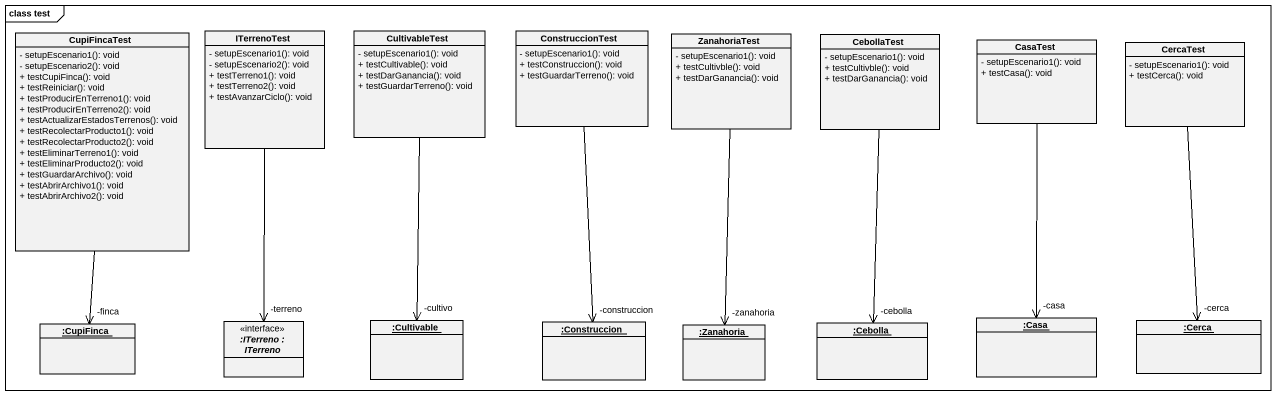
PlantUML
@startuml
mainframe class test
hide circle
hide empty members
skinparam classAttributeIconSize 0
class CupiFincaTest {
  - setupEscenario1(): void
  - setupEscenario2(): void
  + testCupiFinca(): void
  + testReiniciar(): void
  + testProducirEnTerreno1(): void
  + testProducirEnTerreno2(): void
  + testActualizarEstadosTerrenos(): void
  + testRecolectarProducto1(): void
  + testRecolectarProducto2(): void
  + testEliminarTerreno1(): void
  + testEliminarProducto2(): void
  + testGuardarArchivo(): void
  + testAbrirArchivo1(): void
  + testAbrirArchivo2(): void
}
class ITerrenoTest {
  - setupEscenario1(): void
  - setupEscenario2(): void
  + testTerreno1(): void
  + testTerreno2(): void
  + testAvanzarCiclo(): void
}
class CultivableTest {
  - setupEscenario1(): void
  + testCultivable(): void
  + testDarGanancia(): void
  + testGuardarTerreno(): void
}
class ConstruccionTest {
  - setupEscenario1(): void
  + testConstruccion(): void
  + testGuardarTerreno(): void
}
class ZanahoriaTest {
  - setupEscenario1(): void
  + testCultivble(): void
  + testDarGanancia(): void
}
class CebollaTest {
  - setupEscenario1(): void
  + testCultivble(): void
  + testDarGanancia(): void
}
class CasaTest {
  - setupEscenario1(): void
  + testCasa(): void
}
class CercaTest {
  - setupEscenario1(): void
  + testCerca(): void
}
object ":CupiFinca" as CupiFinca
interface ":ITerreno : ITerreno" as ITerreno <<interface>>
object ":Cultivable" as Cultivable
object ":Construccion" as Construccion
object ":Zanahoria" as Zanahoria
object ":Cebolla" as Cebolla
object ":Casa" as Casa
object ":Cerca" as Cerca
CupiFincaTest --> "-finca" CupiFinca
ITerrenoTest --> "-terreno" ITerreno
CultivableTest --> "-cultivo" Cultivable
ConstruccionTest --> "-construccion" Construccion
ZanahoriaTest --> "-zanahoria" Zanahoria
CebollaTest --> "-cebolla" Cebolla
CasaTest --> "-casa" Casa
CercaTest --> "-cerca" Cerca
@enduml
